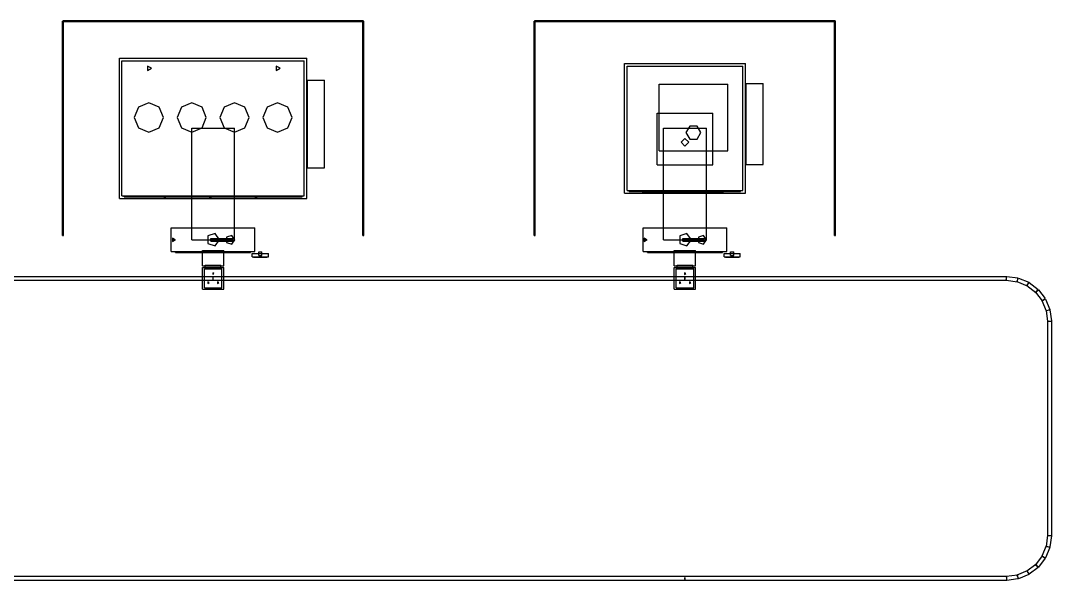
# Model space of a CAD drawing. Header units: millimetres. Extents: x -360090 to -166910, y -230090 to -203978.
# Drawn here: x -214978 to -166910, y -230090 to -203978 of the extents above; entities that cross this region are included whole.
import ezdxf

# ---------------------------------------------------------------- set-up
doc = ezdxf.new("R2010")
doc.units = ezdxf.units.MM

msp = doc.modelspace()

# ---------------------------------------------------------------- linework, layer by layer
at = {"layer": 'V6_FAB2_PORT_CLEAN'}
for p, q in [((-206500, -215420), (-206500, -214700)), ((-206500, -215420), (-206500, -214700)), ((-206500, -214700), (-205500, -214700)), ((-206500, -214700), (-205500, -214700)), ((-205500, -215420), (-205500, -214700)), ((-205500, -215420), (-205500, -214700)), ((-206500, -215420), (-205500, -215420)), ((-206500, -215420), (-205500, -215420)), ((-206500, -216500), (-206500, -215500)), ((-206500, -216500), (-206500, -215500)), ((-206500, -215500), (-205500, -215500)), ((-206500, -215500), (-205500, -215500)), ((-206410, -216450), (-206410, -215550)), ((-206410, -216450), (-206410, -215550)), ((-206410, -215550), (-205590, -215550)), ((-206410, -215550), (-205590, -215550)), ((-206365, -215500), (-206365, -215380)), ((-206365, -215500), (-206365, -215380)), ((-206365, -215380), (-205635, -215380)), ((-206365, -215380), (-205635, -215380)), ((-206365, -215500), (-205635, -215500)), ((-206365, -215500), (-205635, -215500)), ((-206290, -215527), (-206290, -215503)), ((-206290, -215527), (-206290, -215503)), ((-206290, -215503), (-205710, -215503)), ((-206290, -215503), (-205710, -215503)), ((-206290, -215527), (-205710, -215527)), ((-206290, -215527), (-205710, -215527)), ((-205960, -215780), (-206020, -215745)), ((-206020, -215745), (-206020, -215815)), ((-205960, -215780), (-206020, -215745)), ((-206020, -215745), (-206020, -215815)), ((-206020, -215815), (-205960, -215780)), ((-206020, -215815), (-205960, -215780)), ((-205710, -215527), (-205710, -215503)), ((-205710, -215527), (-205710, -215503)), ((-205635, -215500), (-205635, -215380)), ((-205635, -215500), (-205635, -215380)), ((-205590, -216450), (-205590, -215550)), ((-205590, -216450), (-205590, -215550)), ((-205500, -216500), (-205500, -215500)), ((-205500, -216500), (-205500, -215500)), ((-206190, -216200), (-206250, -216165)), ((-206250, -216165), (-206250, -216235)), ((-206190, -216200), (-206250, -216165)), ((-206250, -216165), (-206250, -216235)), ((-206250, -216235), (-206190, -216200)), ((-206250, -216235), (-206190, -216200)), ((-205730, -216200), (-205790, -216165)), ((-205790, -216165), (-205790, -216235)), ((-205730, -216200), (-205790, -216165)), ((-205790, -216165), (-205790, -216235)), ((-205790, -216235), (-205730, -216200)), ((-205790, -216235), (-205730, -216200)), ((-206500, -216500), (-205500, -216500)), ((-206500, -216500), (-205500, -216500)), ((-206410, -216450), (-205590, -216450)), ((-206410, -216450), (-205590, -216450))]:
    msp.add_line(p, q, dxfattribs=at)
at = {"layer": 'V6_FAB2_PORT_METRO'}
for p, q in [((-184500, -215420), (-184500, -214700)), ((-184500, -215420), (-184500, -214700)), ((-184500, -214700), (-183500, -214700)), ((-184500, -214700), (-183500, -214700)), ((-183500, -215420), (-183500, -214700)), ((-183500, -215420), (-183500, -214700)), ((-184500, -215420), (-183500, -215420)), ((-184500, -215420), (-183500, -215420)), ((-184500, -216500), (-184500, -215500)), ((-184500, -216500), (-184500, -215500)), ((-184500, -215500), (-183500, -215500)), ((-184500, -215500), (-183500, -215500)), ((-184410, -216450), (-184410, -215550)), ((-184410, -216450), (-184410, -215550)), ((-184410, -215550), (-183590, -215550)), ((-184410, -215550), (-183590, -215550)), ((-184365, -215500), (-184365, -215380)), ((-184365, -215500), (-184365, -215380)), ((-184365, -215380), (-183635, -215380)), ((-184365, -215380), (-183635, -215380)), ((-184365, -215500), (-183635, -215500)), ((-184365, -215500), (-183635, -215500)), ((-184290, -215527), (-184290, -215503)), ((-184290, -215527), (-184290, -215503)), ((-184290, -215503), (-183710, -215503)), ((-184290, -215503), (-183710, -215503)), ((-184290, -215527), (-183710, -215527)), ((-184290, -215527), (-183710, -215527)), ((-183960, -215780), (-184020, -215745)), ((-184020, -215745), (-184020, -215815)), ((-183960, -215780), (-184020, -215745)), ((-184020, -215745), (-184020, -215815)), ((-184020, -215815), (-183960, -215780)), ((-184020, -215815), (-183960, -215780)), ((-183710, -215527), (-183710, -215503)), ((-183710, -215527), (-183710, -215503)), ((-183635, -215500), (-183635, -215380)), ((-183635, -215500), (-183635, -215380)), ((-183590, -216450), (-183590, -215550)), ((-183590, -216450), (-183590, -215550)), ((-183500, -216500), (-183500, -215500)), ((-183500, -216500), (-183500, -215500)), ((-184190, -216200), (-184250, -216165)), ((-184250, -216165), (-184250, -216235)), ((-184190, -216200), (-184250, -216165)), ((-184250, -216165), (-184250, -216235)), ((-184250, -216235), (-184190, -216200)), ((-184250, -216235), (-184190, -216200)), ((-183730, -216200), (-183790, -216165)), ((-183790, -216165), (-183790, -216235)), ((-183730, -216200), (-183790, -216165)), ((-183790, -216165), (-183790, -216235)), ((-183790, -216235), (-183730, -216200)), ((-183790, -216235), (-183730, -216200)), ((-184500, -216500), (-183500, -216500)), ((-184500, -216500), (-183500, -216500)), ((-184410, -216450), (-183590, -216450)), ((-184410, -216450), (-183590, -216450))]:
    msp.add_line(p, q, dxfattribs=at)
at = {"layer": 'V6_FAB2_RAIL_01'}
for p, q in [((-228000, -215910), (-206000, -215910)), ((-228000, -215910), (-206000, -215910)), ((-228000, -216090), (-206000, -216090)), ((-228000, -216090), (-206000, -216090)), ((-206000, -216090), (-206000, -215910)), ((-206000, -216090), (-206000, -215910)), ((-206000, -216090), (-206000, -215910)), ((-206000, -216090), (-206000, -215910)), ((-206000, -215910), (-184000, -215910)), ((-206000, -215910), (-184000, -215910)), ((-206000, -216090), (-184000, -216090)), ((-206000, -216090), (-184000, -216090)), ((-183966, -216000), (-184017, -215971)), ((-184017, -215971), (-184017, -216029)), ((-183966, -216000), (-184017, -215971)), ((-184017, -215971), (-184017, -216029)), ((-184017, -216029), (-183966, -216000)), ((-184017, -216029), (-183966, -216000)), ((-184000, -216090), (-184000, -215910)), ((-184000, -216090), (-184000, -215910)), ((-184000, -216090), (-184000, -215910)), ((-184000, -216090), (-184000, -215910)), ((-184000, -215910), (-169000, -215910)), ((-184000, -215910), (-169000, -215910)), ((-184000, -216090), (-169000, -216090)), ((-184000, -216090), (-169000, -216090)), ((-169012, -216089), (-168988, -215911)), ((-169012, -216089), (-168988, -215911)), ((-169012, -216089), (-168494, -216157)), ((-169012, -216089), (-168494, -216157)), ((-169000, -216090), (-169000, -215910)), ((-169000, -216090), (-169000, -215910)), ((-168988, -215911), (-168471, -215979)), ((-168988, -215911), (-168471, -215979)), ((-168517, -216151), (-168448, -215985)), ((-168517, -216151), (-168448, -215985)), ((-168517, -216151), (-168034, -216351)), ((-168517, -216151), (-168034, -216351)), ((-168494, -216157), (-168471, -215979)), ((-168494, -216157), (-168471, -215979)), ((-168448, -215985), (-167966, -216185)), ((-168448, -215985), (-167966, -216185)), ((-168055, -216339), (-167945, -216197)), ((-168055, -216339), (-167945, -216197)), ((-168034, -216351), (-167966, -216185)), ((-168034, -216351), (-167966, -216185)), ((-167945, -216197), (-167531, -216514)), ((-167945, -216197), (-167531, -216514)), ((-168055, -216339), (-167641, -216657)), ((-168055, -216339), (-167641, -216657)), ((-167657, -216641), (-167514, -216531)), ((-167657, -216641), (-167514, -216531)), ((-167657, -216641), (-167339, -217055)), ((-167657, -216641), (-167339, -217055)), ((-167641, -216657), (-167531, -216514)), ((-167641, -216657), (-167531, -216514)), ((-167514, -216531), (-167197, -216945)), ((-167514, -216531), (-167197, -216945)), ((-167351, -217034), (-167185, -216966)), ((-167351, -217034), (-167185, -216966)), ((-167351, -217034), (-167151, -217517)), ((-167351, -217034), (-167151, -217517)), ((-167339, -217055), (-167197, -216945)), ((-167339, -217055), (-167197, -216945)), ((-167185, -216966), (-166985, -217448)), ((-167185, -216966), (-166985, -217448)), ((-167157, -217494), (-166979, -217471)), ((-167157, -217494), (-166979, -217471)), ((-167157, -217494), (-167089, -218012)), ((-167157, -217494), (-167089, -218012)), ((-167151, -217517), (-166985, -217448)), ((-167151, -217517), (-166985, -217448)), ((-166979, -217471), (-166911, -217988)), ((-166979, -217471), (-166911, -217988)), ((-167090, -218000), (-166910, -218000)), ((-167090, -218000), (-166910, -218000)), ((-167090, -218000), (-167090, -228000)), ((-167090, -218000), (-167090, -228000)), ((-167089, -218012), (-166911, -217988)), ((-167089, -218012), (-166911, -217988)), ((-166910, -218000), (-166910, -228000)), ((-166910, -218000), (-166910, -228000)), ((-167089, -227988), (-167157, -228506)), ((-167089, -227988), (-167157, -228506)), ((-167090, -228000), (-166910, -228000)), ((-167090, -228000), (-166910, -228000)), ((-167089, -227988), (-166911, -228012)), ((-167089, -227988), (-166911, -228012)), ((-166911, -228012), (-166979, -228529)), ((-166911, -228012), (-166979, -228529)), ((-167151, -228483), (-167351, -228966)), ((-167151, -228483), (-167351, -228966)), ((-166985, -228552), (-167185, -229034)), ((-166985, -228552), (-167185, -229034)), ((-167157, -228506), (-166979, -228529)), ((-167157, -228506), (-166979, -228529)), ((-167151, -228483), (-166985, -228552)), ((-167151, -228483), (-166985, -228552)), ((-167339, -228945), (-167657, -229359)), ((-167339, -228945), (-167657, -229359)), ((-167197, -229055), (-167514, -229469)), ((-167197, -229055), (-167514, -229469)), ((-167351, -228966), (-167185, -229034)), ((-167351, -228966), (-167185, -229034)), ((-167339, -228945), (-167197, -229055)), ((-167339, -228945), (-167197, -229055)), ((-168034, -229649), (-168517, -229849)), ((-168034, -229649), (-168517, -229849)), ((-167641, -229343), (-168055, -229661)), ((-167641, -229343), (-168055, -229661)), ((-168055, -229661), (-167945, -229803)), ((-168055, -229661), (-167945, -229803)), ((-168034, -229649), (-167966, -229815)), ((-168034, -229649), (-167966, -229815)), ((-167531, -229486), (-167945, -229803)), ((-167531, -229486), (-167945, -229803)), ((-167657, -229359), (-167514, -229469)), ((-167657, -229359), (-167514, -229469)), ((-167641, -229343), (-167531, -229486)), ((-167641, -229343), (-167531, -229486)), ((-169000, -229910), (-358000, -229910)), ((-169000, -229910), (-358000, -229910)), ((-169000, -230090), (-358000, -230090)), ((-169000, -230090), (-358000, -230090)), ((-183966, -230000), (-184017, -229971)), ((-184017, -229971), (-184017, -230029)), ((-183966, -230000), (-184017, -229971)), ((-184017, -229971), (-184017, -230029)), ((-184017, -230029), (-183966, -230000)), ((-184017, -230029), (-183966, -230000)), ((-168494, -229843), (-169012, -229911)), ((-168494, -229843), (-169012, -229911)), ((-169012, -229911), (-168988, -230089)), ((-169012, -229911), (-168988, -230089)), ((-169000, -229910), (-169000, -230090)), ((-169000, -229910), (-169000, -230090)), ((-168471, -230021), (-168988, -230089)), ((-168471, -230021), (-168988, -230089)), ((-168517, -229849), (-168448, -230015)), ((-168517, -229849), (-168448, -230015)), ((-168494, -229843), (-168471, -230021)), ((-168494, -229843), (-168471, -230021)), ((-167966, -229815), (-168448, -230015)), ((-167966, -229815), (-168448, -230015))]:
    msp.add_line(p, q, dxfattribs=at)
at = {"layer": 'V6_FAB2_TOOL_CLEAN'}
for p, q in [((-213022, -214000), (-213022, -204000)), ((-213022, -214000), (-213022, -204000)), ((-213022, -204000), (-212978, -204000)), ((-213022, -204000), (-212978, -204000)), ((-213000, -204022), (-213000, -203978)), ((-213000, -204022), (-213000, -203978)), ((-213000, -203978), (-199000, -203978)), ((-213000, -203978), (-199000, -203978)), ((-213000, -204022), (-199000, -204022)), ((-213000, -204022), (-199000, -204022)), ((-212978, -214000), (-212978, -204000)), ((-212978, -214000), (-212978, -204000)), ((-199022, -214000), (-199022, -204000)), ((-199022, -214000), (-199022, -204000)), ((-199022, -204000), (-198978, -204000)), ((-199022, -204000), (-198978, -204000)), ((-199000, -204022), (-199000, -203978)), ((-199000, -204022), (-199000, -203978)), ((-198978, -214000), (-198978, -204000)), ((-198978, -214000), (-198978, -204000)), ((-210370, -212270), (-210370, -205730)), ((-210370, -212270), (-210370, -205730)), ((-210370, -205730), (-201630, -205730)), ((-210370, -205730), (-201630, -205730)), ((-201630, -212270), (-201630, -205730)), ((-201630, -212270), (-201630, -205730)), ((-210250, -212150), (-210250, -205850)), ((-210250, -212150), (-210250, -205850)), ((-210250, -205850), (-201750, -205850)), ((-210250, -205850), (-201750, -205850)), ((-208880, -206200), (-209060, -206096)), ((-209060, -206096), (-209060, -206304)), ((-208880, -206200), (-209060, -206096)), ((-209060, -206096), (-209060, -206304)), ((-209060, -206304), (-208880, -206200)), ((-209060, -206304), (-208880, -206200)), ((-202880, -206200), (-203060, -206096)), ((-203060, -206096), (-203060, -206304)), ((-202880, -206200), (-203060, -206096)), ((-203060, -206096), (-203060, -206304)), ((-203060, -206304), (-202880, -206200)), ((-203060, -206304), (-202880, -206200)), ((-201750, -212150), (-201750, -205850)), ((-201750, -212150), (-201750, -205850)), ((-201600, -210848), (-201600, -206753)), ((-201600, -210848), (-201600, -206753)), ((-201600, -206753), (-200800, -206753)), ((-201600, -206753), (-200800, -206753)), ((-200800, -210848), (-200800, -206753)), ((-200800, -210848), (-200800, -206753)), ((-209481, -208019), (-209680, -208500)), ((-209481, -208019), (-209680, -208500)), ((-209000, -207820), (-209481, -208019)), ((-209000, -207820), (-209481, -208019)), ((-208519, -208019), (-209000, -207820)), ((-208519, -208019), (-209000, -207820)), ((-208320, -208500), (-208519, -208019)), ((-208320, -208500), (-208519, -208019)), ((-207481, -208019), (-207680, -208500)), ((-207481, -208019), (-207680, -208500)), ((-207000, -207820), (-207481, -208019)), ((-207000, -207820), (-207481, -208019)), ((-206519, -208019), (-207000, -207820)), ((-206519, -208019), (-207000, -207820)), ((-206320, -208500), (-206519, -208019)), ((-206320, -208500), (-206519, -208019)), ((-205481, -208019), (-205680, -208500)), ((-205481, -208019), (-205680, -208500)), ((-205000, -207820), (-205481, -208019)), ((-205000, -207820), (-205481, -208019)), ((-204519, -208019), (-205000, -207820)), ((-204519, -208019), (-205000, -207820)), ((-204320, -208500), (-204519, -208019)), ((-204320, -208500), (-204519, -208019)), ((-203481, -208019), (-203680, -208500)), ((-203481, -208019), (-203680, -208500)), ((-203000, -207820), (-203481, -208019)), ((-203000, -207820), (-203481, -208019)), ((-202519, -208019), (-203000, -207820)), ((-202519, -208019), (-203000, -207820)), ((-202320, -208500), (-202519, -208019)), ((-202320, -208500), (-202519, -208019)), ((-209680, -208500), (-209481, -208981)), ((-209680, -208500), (-209481, -208981)), ((-208519, -208981), (-208320, -208500)), ((-208519, -208981), (-208320, -208500)), ((-207680, -208500), (-207481, -208981)), ((-207680, -208500), (-207481, -208981)), ((-206519, -208981), (-206320, -208500)), ((-206519, -208981), (-206320, -208500)), ((-205680, -208500), (-205481, -208981)), ((-205680, -208500), (-205481, -208981)), ((-204519, -208981), (-204320, -208500)), ((-204519, -208981), (-204320, -208500)), ((-203680, -208500), (-203481, -208981)), ((-203680, -208500), (-203481, -208981)), ((-202519, -208981), (-202320, -208500)), ((-202519, -208981), (-202320, -208500)), ((-209481, -208981), (-209000, -209180)), ((-209481, -208981), (-209000, -209180)), ((-209000, -209180), (-208519, -208981)), ((-209000, -209180), (-208519, -208981)), ((-207481, -208981), (-207000, -209180)), ((-207481, -208981), (-207000, -209180)), ((-207000, -209180), (-206519, -208981)), ((-207000, -209180), (-206519, -208981)), ((-207000, -214200), (-207000, -209000)), ((-207000, -214200), (-207000, -209000)), ((-207000, -209000), (-205000, -209000)), ((-207000, -209000), (-205000, -209000)), ((-205481, -208981), (-205000, -209180)), ((-205481, -208981), (-205000, -209180)), ((-205000, -209180), (-204519, -208981)), ((-205000, -209180), (-204519, -208981)), ((-205000, -214200), (-205000, -209000)), ((-205000, -214200), (-205000, -209000)), ((-203481, -208981), (-203000, -209180)), ((-203481, -208981), (-203000, -209180)), ((-203000, -209180), (-202519, -208981)), ((-203000, -209180), (-202519, -208981)), ((-201600, -210848), (-200800, -210848)), ((-201600, -210848), (-200800, -210848)), ((-210370, -212270), (-201630, -212270)), ((-210370, -212270), (-201630, -212270)), ((-210250, -212150), (-201750, -212150)), ((-210250, -212150), (-201750, -212150)), ((-210150, -212200), (-210150, -212154)), ((-210150, -212200), (-210150, -212154)), ((-210150, -212154), (-201850, -212154)), ((-210150, -212154), (-201850, -212154)), ((-210150, -212200), (-201850, -212200)), ((-210150, -212200), (-201850, -212200)), ((-209825, -212203), (-209825, -212158)), ((-209825, -212203), (-209825, -212158)), ((-209825, -212158), (-208175, -212158)), ((-209825, -212158), (-208175, -212158)), ((-209825, -212203), (-208175, -212203)), ((-209825, -212203), (-208175, -212203)), ((-208275, -212237), (-208275, -212177)), ((-208275, -212237), (-208275, -212177)), ((-208275, -212177), (-208215, -212177)), ((-208275, -212177), (-208215, -212177)), ((-208275, -212237), (-208215, -212237)), ((-208275, -212237), (-208215, -212237)), ((-208215, -212237), (-208215, -212177)), ((-208215, -212237), (-208215, -212177)), ((-208175, -212203), (-208175, -212158)), ((-208175, -212203), (-208175, -212158)), ((-208139, -212200), (-208139, -212154)), ((-208139, -212200), (-208139, -212154)), ((-208139, -212154), (-208111, -212154)), ((-208139, -212154), (-208111, -212154)), ((-208139, -212200), (-208111, -212200)), ((-208139, -212200), (-208111, -212200)), ((-208111, -212200), (-208111, -212154)), ((-208111, -212200), (-208111, -212154)), ((-207825, -212203), (-207825, -212158)), ((-207825, -212203), (-207825, -212158)), ((-207825, -212158), (-206175, -212158)), ((-207825, -212158), (-206175, -212158)), ((-207825, -212203), (-206175, -212203)), ((-207825, -212203), (-206175, -212203)), ((-206175, -212203), (-206175, -212158)), ((-206175, -212203), (-206175, -212158)), ((-206150, -212237), (-206150, -212177)), ((-206150, -212237), (-206150, -212177)), ((-206150, -212177), (-206090, -212177)), ((-206150, -212177), (-206090, -212177)), ((-206150, -212237), (-206090, -212237)), ((-206150, -212237), (-206090, -212237)), ((-206090, -212237), (-206090, -212177)), ((-206090, -212237), (-206090, -212177)), ((-206014, -212200), (-206014, -212154)), ((-206014, -212200), (-206014, -212154)), ((-206014, -212154), (-205986, -212154)), ((-206014, -212154), (-205986, -212154)), ((-206014, -212200), (-205986, -212200)), ((-206014, -212200), (-205986, -212200)), ((-205986, -212200), (-205986, -212154)), ((-205986, -212200), (-205986, -212154)), ((-205825, -212203), (-205825, -212158)), ((-205825, -212203), (-205825, -212158)), ((-205825, -212158), (-204175, -212158)), ((-205825, -212158), (-204175, -212158)), ((-205825, -212203), (-204175, -212203)), ((-205825, -212203), (-204175, -212203)), ((-204175, -212203), (-204175, -212158)), ((-204175, -212203), (-204175, -212158)), ((-204045, -212202), (-204045, -212162)), ((-204045, -212202), (-204045, -212162)), ((-204045, -212162), (-202345, -212162)), ((-204045, -212162), (-202345, -212162)), ((-204045, -212202), (-204045, -212162)), ((-204045, -212202), (-204045, -212162)), ((-204045, -212162), (-202345, -212162)), ((-204045, -212162), (-202345, -212162)), ((-204045, -212202), (-204045, -212162)), ((-204045, -212202), (-204045, -212162)), ((-204045, -212162), (-202345, -212162)), ((-204045, -212162), (-202345, -212162)), ((-204045, -212202), (-204045, -212162)), ((-204045, -212202), (-204045, -212162)), ((-204045, -212162), (-202345, -212162)), ((-204045, -212162), (-202345, -212162)), ((-204045, -212202), (-204045, -212162)), ((-204045, -212202), (-204045, -212162)), ((-204045, -212162), (-202345, -212162)), ((-204045, -212162), (-202345, -212162)), ((-204045, -212202), (-202345, -212202)), ((-204045, -212202), (-202345, -212202)), ((-204045, -212202), (-202345, -212202)), ((-204045, -212202), (-202345, -212202)), ((-204045, -212202), (-202345, -212202)), ((-204045, -212202), (-202345, -212202)), ((-204045, -212202), (-202345, -212202)), ((-204045, -212202), (-202345, -212202)), ((-204045, -212202), (-202345, -212202)), ((-204045, -212202), (-202345, -212202)), ((-204025, -212237), (-204025, -212177)), ((-204025, -212237), (-204025, -212177)), ((-204025, -212177), (-203965, -212177)), ((-204025, -212177), (-203965, -212177)), ((-204025, -212237), (-203965, -212237)), ((-204025, -212237), (-203965, -212237)), ((-203965, -212237), (-203965, -212177)), ((-203965, -212237), (-203965, -212177)), ((-203889, -212200), (-203889, -212154)), ((-203889, -212200), (-203889, -212154)), ((-203889, -212154), (-203861, -212154)), ((-203889, -212154), (-203861, -212154)), ((-203889, -212200), (-203861, -212200)), ((-203889, -212200), (-203861, -212200)), ((-203861, -212200), (-203861, -212154)), ((-203861, -212200), (-203861, -212154)), ((-203825, -212203), (-203825, -212158)), ((-203825, -212203), (-203825, -212158)), ((-203825, -212158), (-202175, -212158)), ((-203825, -212158), (-202175, -212158)), ((-203825, -212203), (-202175, -212203)), ((-203825, -212203), (-202175, -212203)), ((-202345, -212202), (-202345, -212162)), ((-202345, -212202), (-202345, -212162)), ((-202345, -212202), (-202345, -212162)), ((-202345, -212202), (-202345, -212162)), ((-202345, -212202), (-202345, -212162)), ((-202345, -212202), (-202345, -212162)), ((-202345, -212202), (-202345, -212162)), ((-202345, -212202), (-202345, -212162)), ((-202345, -212202), (-202345, -212162)), ((-202345, -212202), (-202345, -212162)), ((-202175, -212203), (-202175, -212158)), ((-202175, -212203), (-202175, -212158)), ((-201850, -212200), (-201850, -212154)), ((-201850, -212200), (-201850, -212154)), ((-207950, -214750), (-207950, -213650)), ((-207950, -214750), (-207950, -213650)), ((-207950, -213650), (-204050, -213650)), ((-207950, -213650), (-204050, -213650)), ((-204050, -214750), (-204050, -213650)), ((-204050, -214750), (-204050, -213650)), ((-213022, -214000), (-212978, -214000)), ((-213022, -214000), (-212978, -214000)), ((-207760, -214200), (-207895, -214122)), ((-207895, -214122), (-207895, -214278)), ((-207760, -214200), (-207895, -214122)), ((-207895, -214122), (-207895, -214278)), ((-207760, -214200), (-207895, -214122)), ((-207895, -214122), (-207895, -214278)), ((-207760, -214200), (-207895, -214122)), ((-207895, -214122), (-207895, -214278)), ((-207760, -214200), (-207895, -214122)), ((-207895, -214122), (-207895, -214278)), ((-207760, -214200), (-207895, -214122)), ((-207895, -214122), (-207895, -214278)), ((-207895, -214278), (-207760, -214200)), ((-207895, -214278), (-207760, -214200)), ((-207895, -214278), (-207760, -214200)), ((-207895, -214278), (-207760, -214200)), ((-207895, -214278), (-207760, -214200)), ((-207895, -214278), (-207760, -214200)), ((-207805, -214200), (-207872, -214161)), ((-207872, -214161), (-207872, -214239)), ((-207805, -214200), (-207872, -214161)), ((-207872, -214161), (-207872, -214239)), ((-207872, -214239), (-207805, -214200)), ((-207872, -214239), (-207805, -214200)), ((-207000, -214200), (-205000, -214200)), ((-207000, -214200), (-205000, -214200)), ((-205907, -213915), (-206243, -214024)), ((-205907, -213915), (-206243, -214024)), ((-206243, -214024), (-206243, -214376)), ((-206243, -214024), (-206243, -214376)), ((-206243, -214376), (-205907, -214485)), ((-206243, -214376), (-205907, -214485)), ((-206100, -214265), (-206100, -214135)), ((-206100, -214265), (-206100, -214135)), ((-206100, -214135), (-205100, -214135)), ((-206100, -214135), (-205100, -214135)), ((-206100, -214265), (-205100, -214265)), ((-206100, -214265), (-205100, -214265)), ((-205700, -214200), (-205907, -213915)), ((-205700, -214200), (-205907, -213915)), ((-205907, -214485), (-205700, -214200)), ((-205907, -214485), (-205700, -214200)), ((-205135, -214000), (-205370, -214077)), ((-205135, -214000), (-205370, -214077)), ((-205370, -214077), (-205370, -214323)), ((-205370, -214077), (-205370, -214323)), ((-205370, -214323), (-205135, -214400)), ((-205370, -214323), (-205135, -214400)), ((-204990, -214200), (-205135, -214000)), ((-204990, -214200), (-205135, -214000)), ((-205135, -214400), (-204990, -214200)), ((-205135, -214400), (-204990, -214200)), ((-205100, -214265), (-205100, -214135)), ((-205100, -214265), (-205100, -214135)), ((-199022, -214000), (-198978, -214000)), ((-199022, -214000), (-198978, -214000)), ((-207950, -214750), (-204050, -214750)), ((-207950, -214750), (-204050, -214750)), ((-207750, -214788), (-207750, -214748)), ((-207750, -214788), (-207750, -214748)), ((-207750, -214748), (-204250, -214748)), ((-207750, -214748), (-204250, -214748)), ((-207750, -214788), (-204250, -214788)), ((-207750, -214788), (-204250, -214788)), ((-204250, -214788), (-204250, -214748)), ((-204250, -214788), (-204250, -214748)), ((-204175, -214995), (-204175, -214845)), ((-204175, -214995), (-204175, -214845)), ((-204175, -214845), (-203425, -214845)), ((-204175, -214845), (-203425, -214845)), ((-203875, -214940), (-203875, -214760)), ((-203875, -214940), (-203875, -214760)), ((-203875, -214760), (-203725, -214760)), ((-203875, -214760), (-203725, -214760)), ((-203725, -214940), (-203725, -214760)), ((-203725, -214940), (-203725, -214760)), ((-203425, -214995), (-203425, -214845)), ((-203425, -214995), (-203425, -214845)), ((-204175, -214995), (-203425, -214995)), ((-204175, -214995), (-203425, -214995)), ((-204110, -215011), (-204110, -214999)), ((-204110, -215011), (-204110, -214999)), ((-204110, -214999), (-203490, -214999)), ((-204110, -214999), (-203490, -214999)), ((-204110, -215011), (-203490, -215011)), ((-204110, -215011), (-203490, -215011)), ((-203875, -214940), (-203725, -214940)), ((-203875, -214940), (-203725, -214940)), ((-203490, -215011), (-203490, -214999)), ((-203490, -215011), (-203490, -214999))]:
    msp.add_line(p, q, dxfattribs=at)
at = {"layer": 'V6_FAB2_TOOL_METRO'}
for p, q in [((-191022, -214000), (-191022, -204000)), ((-191022, -214000), (-191022, -204000)), ((-191022, -204000), (-190978, -204000)), ((-191022, -204000), (-190978, -204000)), ((-191000, -204022), (-191000, -203978)), ((-191000, -204022), (-191000, -203978)), ((-191000, -203978), (-177000, -203978)), ((-191000, -203978), (-177000, -203978)), ((-191000, -204022), (-177000, -204022)), ((-191000, -204022), (-177000, -204022)), ((-190978, -214000), (-190978, -204000)), ((-190978, -214000), (-190978, -204000)), ((-177022, -214000), (-177022, -204000)), ((-177022, -214000), (-177022, -204000)), ((-177022, -204000), (-176978, -204000)), ((-177022, -204000), (-176978, -204000)), ((-177000, -204022), (-177000, -203978)), ((-177000, -204022), (-177000, -203978)), ((-176978, -214000), (-176978, -204000)), ((-176978, -214000), (-176978, -204000)), ((-186820, -212020), (-186820, -205980)), ((-186820, -212020), (-186820, -205980)), ((-186820, -205980), (-181180, -205980)), ((-186820, -205980), (-181180, -205980)), ((-186700, -211900), (-186700, -206100)), ((-186700, -211900), (-186700, -206100)), ((-186700, -206100), (-181300, -206100)), ((-186700, -206100), (-181300, -206100)), ((-181300, -211900), (-181300, -206100)), ((-181300, -211900), (-181300, -206100)), ((-181180, -212020), (-181180, -205980)), ((-181180, -212020), (-181180, -205980)), ((-185200, -210050), (-185200, -206950)), ((-185200, -210050), (-185200, -206950)), ((-185200, -206950), (-182000, -206950)), ((-185200, -206950), (-182000, -206950)), ((-182000, -210050), (-182000, -206950)), ((-182000, -210050), (-182000, -206950)), ((-181150, -210685), (-181150, -206915)), ((-181150, -210685), (-181150, -206915)), ((-181150, -206915), (-180350, -206915)), ((-181150, -206915), (-180350, -206915)), ((-180350, -210685), (-180350, -206915)), ((-180350, -210685), (-180350, -206915)), ((-185300, -210700), (-185300, -208300)), ((-185300, -210700), (-185300, -208300)), ((-185300, -208300), (-182700, -208300)), ((-185300, -208300), (-182700, -208300)), ((-182700, -210700), (-182700, -208300)), ((-182700, -210700), (-182700, -208300)), ((-185000, -214200), (-185000, -209000)), ((-185000, -214200), (-185000, -209000)), ((-185000, -209000), (-183000, -209000)), ((-185000, -209000), (-183000, -209000)), ((-183775, -208897), (-183950, -209200)), ((-183775, -208897), (-183950, -209200)), ((-183425, -208897), (-183775, -208897)), ((-183425, -208897), (-183775, -208897)), ((-183250, -209200), (-183425, -208897)), ((-183250, -209200), (-183425, -208897)), ((-183000, -214200), (-183000, -209000)), ((-183000, -214200), (-183000, -209000)), ((-184000, -209470), (-184180, -209650)), ((-184000, -209470), (-184180, -209650)), ((-183820, -209650), (-184000, -209470)), ((-183820, -209650), (-184000, -209470)), ((-183950, -209200), (-183775, -209503)), ((-183950, -209200), (-183775, -209503)), ((-183775, -209503), (-183425, -209503)), ((-183775, -209503), (-183425, -209503)), ((-183425, -209503), (-183250, -209200)), ((-183425, -209503), (-183250, -209200)), ((-185200, -210050), (-182000, -210050)), ((-185200, -210050), (-182000, -210050)), ((-184180, -209650), (-184000, -209830)), ((-184180, -209650), (-184000, -209830)), ((-184000, -209830), (-183820, -209650)), ((-184000, -209830), (-183820, -209650)), ((-185300, -210700), (-182700, -210700)), ((-185300, -210700), (-182700, -210700)), ((-181150, -210685), (-180350, -210685)), ((-181150, -210685), (-180350, -210685)), ((-186700, -211900), (-181300, -211900)), ((-186700, -211900), (-181300, -211900)), ((-186600, -211950), (-186600, -211904)), ((-186600, -211950), (-186600, -211904)), ((-186600, -211904), (-181400, -211904)), ((-186600, -211904), (-181400, -211904)), ((-186600, -211950), (-181400, -211950)), ((-186600, -211950), (-181400, -211950)), ((-186000, -211958), (-186000, -211922)), ((-186000, -211958), (-186000, -211922)), ((-186000, -211922), (-182200, -211922)), ((-186000, -211922), (-182200, -211922)), ((-186000, -211958), (-182200, -211958)), ((-186000, -211958), (-182200, -211958)), ((-185500, -211987), (-185500, -211927)), ((-185500, -211987), (-185500, -211927)), ((-185500, -211927), (-185440, -211927)), ((-185500, -211927), (-185440, -211927)), ((-185440, -211987), (-185440, -211927)), ((-185440, -211987), (-185440, -211927)), ((-185364, -211950), (-185364, -211904)), ((-185364, -211950), (-185364, -211904)), ((-185364, -211904), (-185336, -211904)), ((-185364, -211904), (-185336, -211904)), ((-185364, -211950), (-185336, -211950)), ((-185364, -211950), (-185336, -211950)), ((-185336, -211950), (-185336, -211904)), ((-185336, -211950), (-185336, -211904)), ((-184150, -211987), (-184150, -211927)), ((-184150, -211987), (-184150, -211927)), ((-184150, -211927), (-184090, -211927)), ((-184150, -211927), (-184090, -211927)), ((-184090, -211987), (-184090, -211927)), ((-184090, -211987), (-184090, -211927)), ((-184014, -211950), (-184014, -211904)), ((-184014, -211950), (-184014, -211904)), ((-184014, -211904), (-183986, -211904)), ((-184014, -211904), (-183986, -211904)), ((-184014, -211950), (-183986, -211950)), ((-184014, -211950), (-183986, -211950)), ((-183986, -211950), (-183986, -211904)), ((-183986, -211950), (-183986, -211904)), ((-182800, -211987), (-182800, -211927)), ((-182800, -211987), (-182800, -211927)), ((-182800, -211927), (-182740, -211927)), ((-182800, -211927), (-182740, -211927)), ((-182758, -211952), (-182758, -211912)), ((-182758, -211952), (-182758, -211912)), ((-182758, -211912), (-181678, -211912)), ((-182758, -211912), (-181678, -211912)), ((-182758, -211952), (-182758, -211912)), ((-182758, -211952), (-182758, -211912)), ((-182758, -211912), (-181678, -211912)), ((-182758, -211912), (-181678, -211912)), ((-182758, -211952), (-182758, -211912)), ((-182758, -211952), (-182758, -211912)), ((-182758, -211912), (-181678, -211912)), ((-182758, -211912), (-181678, -211912)), ((-182758, -211952), (-182758, -211912)), ((-182758, -211952), (-182758, -211912)), ((-182758, -211912), (-181678, -211912)), ((-182758, -211912), (-181678, -211912)), ((-182758, -211952), (-182758, -211912)), ((-182758, -211952), (-182758, -211912)), ((-182758, -211912), (-181678, -211912)), ((-182758, -211912), (-181678, -211912)), ((-182758, -211952), (-181678, -211952)), ((-182758, -211952), (-181678, -211952)), ((-182758, -211952), (-181678, -211952)), ((-182758, -211952), (-181678, -211952)), ((-182758, -211952), (-181678, -211952)), ((-182758, -211952), (-181678, -211952)), ((-182758, -211952), (-181678, -211952)), ((-182758, -211952), (-181678, -211952)), ((-182758, -211952), (-181678, -211952)), ((-182758, -211952), (-181678, -211952)), ((-182740, -211987), (-182740, -211927)), ((-182740, -211987), (-182740, -211927)), ((-182664, -211950), (-182664, -211904)), ((-182664, -211950), (-182664, -211904)), ((-182664, -211904), (-182636, -211904)), ((-182664, -211904), (-182636, -211904)), ((-182664, -211950), (-182636, -211950)), ((-182664, -211950), (-182636, -211950)), ((-182636, -211950), (-182636, -211904)), ((-182636, -211950), (-182636, -211904)), ((-182200, -211958), (-182200, -211922)), ((-182200, -211958), (-182200, -211922)), ((-181678, -211952), (-181678, -211912)), ((-181678, -211952), (-181678, -211912)), ((-181678, -211952), (-181678, -211912)), ((-181678, -211952), (-181678, -211912)), ((-181678, -211952), (-181678, -211912)), ((-181678, -211952), (-181678, -211912)), ((-181678, -211952), (-181678, -211912)), ((-181678, -211952), (-181678, -211912)), ((-181678, -211952), (-181678, -211912)), ((-181678, -211952), (-181678, -211912)), ((-181400, -211950), (-181400, -211904)), ((-181400, -211950), (-181400, -211904)), ((-186820, -212020), (-181180, -212020)), ((-186820, -212020), (-181180, -212020)), ((-185500, -211987), (-185440, -211987)), ((-185500, -211987), (-185440, -211987)), ((-184150, -211987), (-184090, -211987)), ((-184150, -211987), (-184090, -211987)), ((-182800, -211987), (-182740, -211987)), ((-182800, -211987), (-182740, -211987)), ((-185950, -214750), (-185950, -213650)), ((-185950, -214750), (-185950, -213650)), ((-185950, -213650), (-182050, -213650)), ((-185950, -213650), (-182050, -213650)), ((-182050, -214750), (-182050, -213650)), ((-182050, -214750), (-182050, -213650)), ((-191022, -214000), (-190978, -214000)), ((-191022, -214000), (-190978, -214000)), ((-185760, -214200), (-185895, -214122)), ((-185895, -214122), (-185895, -214278)), ((-185760, -214200), (-185895, -214122)), ((-185895, -214122), (-185895, -214278)), ((-185760, -214200), (-185895, -214122)), ((-185895, -214122), (-185895, -214278)), ((-185760, -214200), (-185895, -214122)), ((-185895, -214122), (-185895, -214278)), ((-185760, -214200), (-185895, -214122)), ((-185895, -214122), (-185895, -214278)), ((-185760, -214200), (-185895, -214122)), ((-185895, -214122), (-185895, -214278)), ((-185895, -214278), (-185760, -214200)), ((-185895, -214278), (-185760, -214200)), ((-185895, -214278), (-185760, -214200)), ((-185895, -214278), (-185760, -214200)), ((-185895, -214278), (-185760, -214200)), ((-185895, -214278), (-185760, -214200)), ((-185805, -214200), (-185872, -214161)), ((-185872, -214161), (-185872, -214239)), ((-185805, -214200), (-185872, -214161)), ((-185872, -214161), (-185872, -214239)), ((-185872, -214239), (-185805, -214200)), ((-185872, -214239), (-185805, -214200)), ((-185000, -214200), (-183000, -214200)), ((-185000, -214200), (-183000, -214200)), ((-183907, -213915), (-184243, -214024)), ((-183907, -213915), (-184243, -214024)), ((-184243, -214024), (-184243, -214376)), ((-184243, -214024), (-184243, -214376)), ((-184243, -214376), (-183907, -214485)), ((-184243, -214376), (-183907, -214485)), ((-184100, -214265), (-184100, -214135)), ((-184100, -214265), (-184100, -214135)), ((-184100, -214135), (-183100, -214135)), ((-184100, -214135), (-183100, -214135)), ((-184100, -214265), (-183100, -214265)), ((-184100, -214265), (-183100, -214265)), ((-183700, -214200), (-183907, -213915)), ((-183700, -214200), (-183907, -213915)), ((-183907, -214485), (-183700, -214200)), ((-183907, -214485), (-183700, -214200)), ((-183135, -214000), (-183370, -214077)), ((-183135, -214000), (-183370, -214077)), ((-183370, -214077), (-183370, -214323)), ((-183370, -214077), (-183370, -214323)), ((-183370, -214323), (-183135, -214400)), ((-183370, -214323), (-183135, -214400)), ((-182990, -214200), (-183135, -214000)), ((-182990, -214200), (-183135, -214000)), ((-183135, -214400), (-182990, -214200)), ((-183135, -214400), (-182990, -214200)), ((-183100, -214265), (-183100, -214135)), ((-183100, -214265), (-183100, -214135)), ((-177022, -214000), (-176978, -214000)), ((-177022, -214000), (-176978, -214000)), ((-185950, -214750), (-182050, -214750)), ((-185950, -214750), (-182050, -214750)), ((-185750, -214788), (-185750, -214748)), ((-185750, -214788), (-185750, -214748)), ((-185750, -214748), (-182250, -214748)), ((-185750, -214748), (-182250, -214748)), ((-185750, -214788), (-182250, -214788)), ((-185750, -214788), (-182250, -214788)), ((-182250, -214788), (-182250, -214748)), ((-182250, -214788), (-182250, -214748)), ((-182175, -214995), (-182175, -214845)), ((-182175, -214995), (-182175, -214845)), ((-182175, -214845), (-181425, -214845)), ((-182175, -214845), (-181425, -214845)), ((-181875, -214940), (-181875, -214760)), ((-181875, -214940), (-181875, -214760)), ((-181875, -214760), (-181725, -214760)), ((-181875, -214760), (-181725, -214760)), ((-181725, -214940), (-181725, -214760)), ((-181725, -214940), (-181725, -214760)), ((-181425, -214995), (-181425, -214845)), ((-181425, -214995), (-181425, -214845)), ((-182175, -214995), (-181425, -214995)), ((-182175, -214995), (-181425, -214995)), ((-182110, -215011), (-182110, -214999)), ((-182110, -215011), (-182110, -214999)), ((-182110, -214999), (-181490, -214999)), ((-182110, -214999), (-181490, -214999)), ((-182110, -215011), (-181490, -215011)), ((-182110, -215011), (-181490, -215011)), ((-181875, -214940), (-181725, -214940)), ((-181875, -214940), (-181725, -214940)), ((-181490, -215011), (-181490, -214999)), ((-181490, -215011), (-181490, -214999))]:
    msp.add_line(p, q, dxfattribs=at)

doc.saveas('drawing.dxf')
